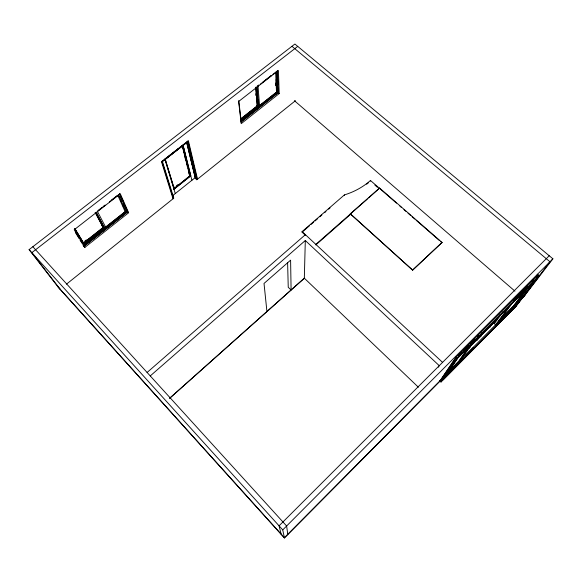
<?xml version="1.0" encoding="UTF-8"?>
<svg xmlns="http://www.w3.org/2000/svg" width="582" height="582" viewBox="0 0 582 582"><rect width="100%" height="100%" fill="white"/><g stroke="black" fill="none" stroke-linecap="round" stroke-linejoin="round"><path stroke-width="0.87" d="M305.361 235.23L302.102 232.189L302.109 231.6L344.406 194.912A69.105 58.767 1.9 0 0 370.472 180.478L396.48 203.133M438.311 367.198L439.264 365.678L305.31 240.512L304.328 278.24L169.573 398.343L304.328 278.196L418.4 387.219M344.326 195.545L344.406 194.912M350.291 213.812L412.66 270.157L442.058 242.454L379.58 188.044L350.291 213.812L412.66 270.157M370.356 181.133L370.472 180.478M379.58 188.044L368.632 197.938M440.108 380.715L455.713 357.639L538.074 274.937L536.451 277.076M441.178 379.442L456.317 357.079M440.843 381.814L456.841 358.468L455.582 357.304M439.563 380.512L441.025 381.988L456.921 358.759L539.281 275.955L537.186 274.187M442.989 379.268L444.001 377.783M445.019 376.299L451.625 366.66M452.636 365.176L457.721 357.755L491.681 323.621M443.12 379.369L515.303 306.539L537.171 277.883L457.918 357.945L442.662 380.184L515.485 306.692L549.961 261.755L291.953 46.305M469.492 345.81L458.805 361.087L448.635 371.338M471.311 343.889L459.082 361.342L447.005 373.513M473.777 341.488L460.82 359.88L446.336 374.481M477.4 336.338L478.44 334.868M476.432 339.03L474.359 341.954L469.994 346.348M478.782 336.352L474.628 342.201L469.012 347.854M476.091 340.703L477.116 339.255M481.932 332.911L476.272 340.863L481.263 335.843M476.891 340.237L482.573 332.271M481.881 333.573L479.815 336.469L494.474 321.73L497.603 317.43M484.224 330.932L480.085 336.709L494.744 321.97M499.974 314.811L493.82 323.206L495.617 324.807L514.634 305.637L530.806 284.314L533.97 281.106M494.358 323.687L503.408 311.363M495.617 324.807L511.163 303.848M513.309 300.959L516.525 296.624M512.713 302.618L498.847 321.257L513.237 306.758L528.267 286.89M516.983 296.878L527.401 286.06M525.291 290.192L512.968 306.518L498.57 321.017M537.201 278.189L515.914 306.052L514.597 304.903M441.025 381.988L516.183 306.139L539.281 275.955M442.313 378.809L284.438 537.979L58.738 287.828L29.1 249.627L294.899 44.021L552.9 258.808L524.135 296.325L520.293 300.196M447.427 373.659L457.016 363.99M465.964 354.969L473.639 347.236M496.65 324.036L499.203 321.46M507.511 313.08L511.345 309.217M443.389 379.246L516.067 305.899M539.077 275.788L456.666 358.65L455.4 357.479M492.961 322.333L498.09 317.175M499.371 315.888L503.852 311.377M505.78 309.449L510.261 304.939M512.182 303.004L516.03 299.141M517.951 297.206L521.792 293.343M524.36 290.767L528.201 286.904M468.612 348.567L470.525 346.646M489.382 327.666L490.633 326.415M440.632 380.192L284.38 537.695L57.676 286.46M446.394 374.386L517.805 302.4M521.312 298.864L525.16 294.987M284.438 537.979L282.75 529.889L552.9 258.808M458.274 355.486L462.108 351.637M463.381 350.349L468.495 345.221M469.769 343.933L474.883 338.804M531.759 281.673L533.629 279.797M549.226 255.745L279.069 525.822L281.15 534.116M412.754 269.903L442.058 242.454M367.264 199.131L315.837 244.382L315.8 244.957L350.975 214.001M150.251 375.928L305.31 240.512M147.101 372.465L305.405 234.655M302.102 232.189L309.595 225.692M310.955 224.507L313.676 222.142M315.044 220.964L317.765 218.599M319.809 216.824L321.853 215.049M324.574 212.685L325.942 211.506M328.663 209.142L330.023 207.956M172.556 195.748L195.246 177.605L186.757 142.575M295.445 100.693L196.789 179.743L195.377 178.39L195.814 178.383M66.508 284.132L173.778 198.186L162.465 161.607M167.9 156.827L165.128 158.988L174.207 188.612L190.059 175.597L182.428 145.493L190.059 175.597M190.496 175.553L173.691 188.946L173.974 189.223L190.78 175.822L189.834 172.919M173.902 189.157L190.707 175.757L182.981 145.107L179.496 147.821M173.603 188.022L175 186.909M176.397 185.796L177.794 184.683M84.914 247.328L128.622 212.736L120.292 193.799L74.205 229.759L84.914 247.328L83.735 246.15M279.2 93.578L241.224 123.639L238.635 101.479L278.422 70.444L279.2 93.578L277.876 92.422M84.943 241.013L86.369 239.893M83.248 243.16L103.152 227.453L95.186 212.328M240.657 118.975L257.229 105.895L255.804 87.998M240.73 119.041L257.302 105.96L255.811 87.169M104.76 227.053L83.626 243.734L83.91 244.047L104.345 227.911M240.824 119.659L257.804 106.251M240.41 120.489L258.808 105.96M105.589 227.118L125.123 211.695M259.477 105.611L276.435 92.211M84.979 243.56L86.427 242.418M87.846 241.29L89.272 240.17M96.256 234.648L97.812 233.426M99.078 232.422L100.657 231.178M248.368 114.53L249.867 113.345M83.793 245L105.007 228.268M240.861 120.932L258.495 107.023M118.386 194.366L126.214 211.957L84.492 244.658L126.068 211.804M277.338 92.196L276.646 92.247M96.088 212.43L104.884 228.697L125.865 212.11M277.483 92.32L240.999 121.02L277.236 92.633L276.428 71.179M84.441 245.589L127.436 211.601L119.419 193.442M241.523 121.434L277.352 93.105M82.891 244.811L83.844 246.368L127.625 211.71L126.49 210.64L128.622 212.736M83.844 246.368L127.64 211.739L119.623 193.559M240.933 122.184L278.24 92.647M257.237 86.143L258.655 85.03M98.722 210.095L102.243 207.345M103.654 206.239L105.066 205.14M111.409 200.193L117.76 195.246L125.195 211.768L105.662 227.198L97.31 211.193M262.94 82.055L271.416 75.449L260.19 84.325M97.383 211.266L105.138 205.22M109.372 201.918L117.833 195.319M272.9 74.409L275.73 72.204M169.049 155.976L178.274 148.73M167.034 157.686L176.091 150.614M177.481 149.53L183.061 145.18L191.9 180.275M162.022 161.636L188.008 141.361M165.361 159.206L182.653 145.704M162.102 161.891L188.066 141.622M297.729 46.378L31.835 252.653L60.164 289.218M537.746 274.82L539.005 275.883M537.579 274.98L538.837 276.05M294.412 100.693L514.939 291.146M277.236 92.633L276.305 71.942M399.87 206.086L401.231 207.265M403.944 209.629L405.981 211.404M408.018 213.179L410.732 215.544M412.085 216.722L414.799 219.087M416.159 220.272L439.228 240.366M440.581 241.545L441.942 242.73M374.873 185.069L377.449 187.317M256.713 105.437L257.302 105.96M455.451 357.406L456.921 358.759M302.109 231.6L442.567 362.375M195.21 177.663L197.116 179.482L187.928 141.04M189.456 175.015L187.921 168.336M125.676 211.47L126.214 211.957M32.847 246.732L286.62 525.997L287.777 534.269M29.1 249.627L282.75 529.889M75.405 232.56L79.203 238.642M80.09 240.213L82.004 243.24M74.86 229.119L83.91 244.047M75.311 230.086L83.321 243.232L103.225 227.526L95.259 212.408M74.707 228.428L84.637 244.811M75.005 229.01L84.492 244.658M101.457 224.608L102.294 226.202M96.277 212.27L104.884 228.697M120.62 200.121L121.638 202.041M118.342 195.203L119.055 196.803M122.984 205.613L123.697 207.214M120.641 196.862L121.74 199.437M123.566 203.489L126.854 211.004M173.029 198.782L161.469 161.68L188.372 140.691L197.524 179.154M161.927 161.323L173.443 198.447M165.128 158.988L173.989 188.401M164.866 159.242L175.284 193.566M182.45 146.817L183.323 150.258M183.759 151.982L185.076 157.147M185.513 158.864L186.822 164.029M184.85 156.936L185.505 159.519M186.604 163.826L187.266 166.408M188.357 170.708L189.237 174.156M183.199 146.642L185.854 157.155M188.146 146.628L188.786 149.268M192.198 163.389L192.831 166.03M193.901 170.446L194.752 173.974M186.873 142.015L190.503 157.016M190.925 158.784L195.196 176.433M186.611 142.226L195.377 178.39M187.71 141.899L196.789 179.743M193.981 170.381L194.621 173.021M238.751 100.555L241.152 121.151M266.934 311.566L264.024 283.449L290.6 260.154L291.095 290.032L288.243 287.268L287.603 262.482M255.774 93.797L255.92 95.586M257.295 92.669L257.564 96.161M257.833 99.646L258.102 103.138M256.531 87.147L258.059 106.688L258.648 107.204L257.077 86.798M258.001 85.91L259.55 105.677L276.508 92.276L275.65 72.139M276.159 79.567L276.297 83.19M275.57 83.03L275.672 85.649M277.148 83.262L277.316 87.795M277.454 70.407L278.203 92.676L277.898 88.1M277.323 72.088L277.767 84.543M368.522 182.697A68.996 58.702 1.9 0 1 366.624 184.21"/></g></svg>
